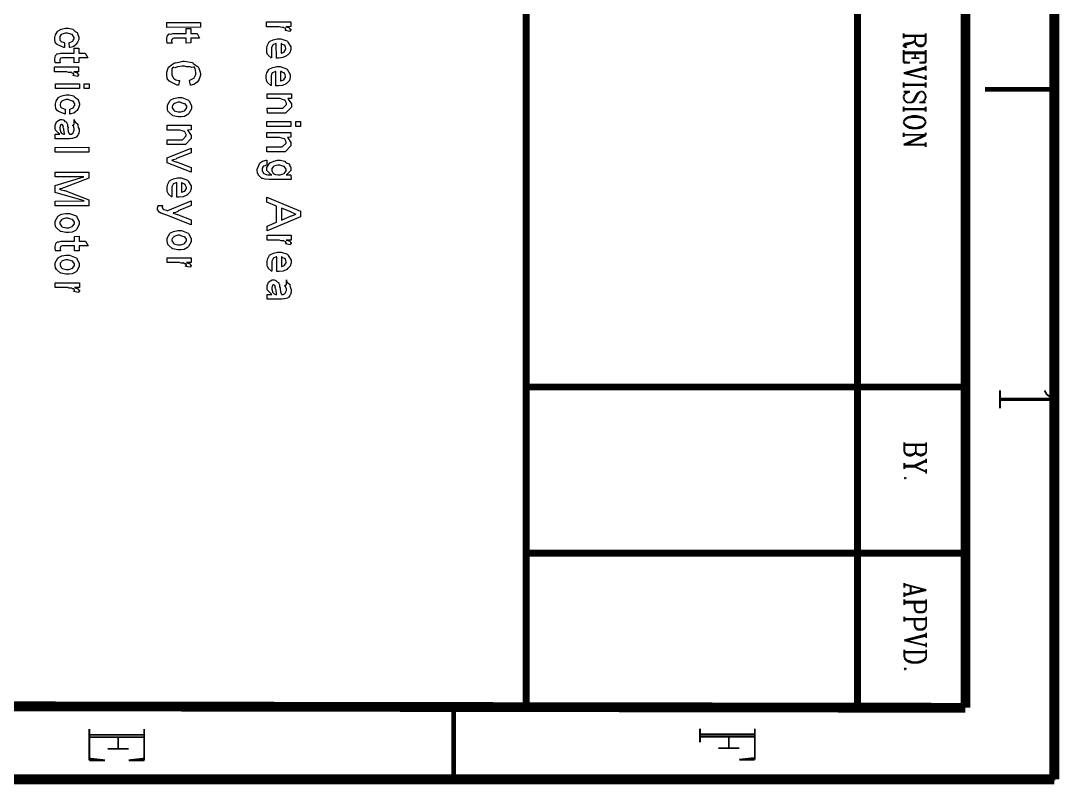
# Model space of a CAD drawing. Extents: x 0.1 to 11.6, y 0.3 to 16.3.
# Drawn here: x 8.58 to 11.579, y 0.284 to 2.489 of the extents above; entities that cross this region are included whole.
import ezdxf

# ---------------------------------------------------------------- set-up
doc = ezdxf.new("R2010")
doc.units = 0
doc.layers.get('0').update_dxf_attribs({"linetype": 'CONTINUOUS'})

msp = doc.modelspace()

# ---------------------------------------------------------------- linework, layer by layer
at = {"color": 0}
for points, const_width in [([(11.565, 16.24), (11.565, 0.29834)], 0.028333), ([(11.3083, 16.04), (11.3083, 0.504992)], 0.028333), ([(10.04, 0.506674), (10.04, 4.16997)], 0.02), ([(10.9967, 0.504992), (10.9967, 4.16997)], 0.02), ([(11.13, 2.45335), (11.13, 2.43832)], 0.005208), ([(11.1934, 2.44667), (11.13, 2.44667)], 0.005208), ([(11.1934, 2.44499), (11.13, 2.44499)], 0.005208), ([(11.155, 2.42665), (11.1334, 2.42333)], 0.005208), ([(11.1583, 2.42665), (11.1367, 2.41997)], 0.005208), ([(11.16, 2.43001), (11.155, 2.42665)], 0.005208), ([(11.16, 2.43001), (11.1583, 2.42665)], 0.005208), ([(11.1634, 2.43332), (11.16, 2.43001)], 0.005208), ([(11.1634, 2.42665), (11.1634, 2.44499)], 0.005208), ([(11.1667, 2.41997), (11.1634, 2.42665)], 0.005208), ([(11.1667, 2.42333), (11.1634, 2.42665)], 0.005208), ([(11.1934, 2.42665), (11.19, 2.41997)], 0.005208), ([(11.1934, 2.42665), (11.19, 2.42333)], 0.005208), ([(11.1934, 2.45335), (11.1934, 2.42665)], 0.005208), ([(11.1334, 2.42333), (11.13, 2.41997)], 0.005208), ([(11.13, 2.41997), (11.13, 2.41499)], 0.005208), ([(11.13, 2.41499), (11.1367, 2.41336)], 0.005208), ([(11.13, 2.405), (11.13, 2.36833)], 0.005208), ([(11.1934, 2.39833), (11.13, 2.39833)], 0.005208), ([(11.1367, 2.41997), (11.1334, 2.41835)], 0.005208), ([(11.1334, 2.41835), (11.1334, 2.41499)], 0.005208), ([(11.1334, 2.41499), (11.1367, 2.41336)], 0.005208), ([(11.1367, 2.41336), (11.14, 2.41336)], 0.005208), ([(11.17, 2.41997), (11.1667, 2.42333)], 0.005208), ([(11.17, 2.41835), (11.1667, 2.41997)], 0.005208), ([(11.175, 2.41835), (11.17, 2.41997)], 0.005208), ([(11.175, 2.41499), (11.17, 2.41835)], 0.005208), ([(11.1816, 2.41835), (11.175, 2.41835)], 0.005208), ([(11.1816, 2.41499), (11.175, 2.41499)], 0.005208), ([(11.1883, 2.41997), (11.1816, 2.41835)], 0.005208), ([(11.1883, 2.41835), (11.1816, 2.41499)], 0.005208), ([(11.19, 2.42333), (11.1883, 2.41997)], 0.005208), ([(11.19, 2.41997), (11.1883, 2.41835)], 0.005208), ([(11.1934, 2.405), (11.1934, 2.36833)], 0.005208), ([(11.1934, 2.39501), (11.13, 2.39501)], 0.005208), ([(11.1483, 2.36833), (11.13, 2.37001)], 0.005208), ([(11.13, 2.36833), (11.1483, 2.36833)], 0.005208), ([(11.175, 2.38167), (11.1517, 2.38167)], 0.005208), ([(11.1634, 2.39501), (11.1634, 2.38167)], 0.005208), ([(11.175, 2.36833), (11.1934, 2.37001)], 0.005208), ([(11.1934, 2.36833), (11.175, 2.36833)], 0.005208), ([(11.1934, 2.35499), (11.13, 2.33832)], 0.005208), ([(11.1934, 2.32335), (11.13, 2.33832)], 0.005208), ([(11.1934, 2.35167), (11.14, 2.33832)], 0.005208), ([(11.1934, 2.36003), (11.1934, 2.345)], 0.005208), ([(11.13, 2.31168), (11.13, 2.29665)], 0.005208), ([(11.1934, 2.33165), (11.1934, 2.31831)], 0.005208), ([(11.1934, 2.31168), (11.1934, 2.29665)], 0.005208), ([(11.1934, 2.30501), (11.13, 2.30501)], 0.005208), ([(11.1934, 2.30333), (11.13, 2.30333)], 0.005208), ([(11.1483, 2.285), (11.13, 2.285)], 0.005208), ([(11.13, 2.285), (11.14, 2.28168)], 0.005208), ([(11.13, 2.27165), (11.1334, 2.27832)], 0.005208), ([(11.1334, 2.27832), (11.14, 2.28168)], 0.005208), ([(11.14, 2.28168), (11.1483, 2.285)], 0.005208), ([(11.17, 2.28), (11.1667, 2.27501)], 0.005208), ([(11.1733, 2.28168), (11.17, 2.28)], 0.005208), ([(11.1733, 2.28), (11.17, 2.27501)], 0.005208), ([(11.1783, 2.285), (11.1733, 2.28168)], 0.005208), ([(11.1783, 2.285), (11.1733, 2.28)], 0.005208), ([(11.185, 2.285), (11.1783, 2.285)], 0.005208), ([(11.19, 2.28), (11.185, 2.285)], 0.005208), ([(11.1934, 2.27333), (11.19, 2.28)], 0.005208), ([(11.365, 2.29167), (11.565, 2.29167)], 0.013333), ([(11.13, 2.26497), (11.13, 2.27165)], 0.005208), ([(11.1334, 2.25836), (11.13, 2.26497)], 0.005208), ([(11.14, 2.25331), (11.1334, 2.25836)], 0.005208), ([(11.1517, 2.25331), (11.14, 2.25331)], 0.005208), ([(11.1583, 2.25836), (11.1517, 2.25331)], 0.005208), ([(11.1583, 2.25499), (11.1517, 2.25331)], 0.005208), ([(11.16, 2.26167), (11.1583, 2.25836)], 0.005208), ([(11.16, 2.25836), (11.1583, 2.25499)], 0.005208), ([(11.1667, 2.27501), (11.16, 2.26167)], 0.005208), ([(11.1634, 2.26167), (11.16, 2.25836)], 0.005208), ([(11.17, 2.27501), (11.1634, 2.26167)], 0.005208), ([(11.175, 2.25331), (11.185, 2.25499)], 0.005208), ([(11.1934, 2.25331), (11.175, 2.25331)], 0.005208), ([(11.185, 2.25499), (11.19, 2.25999)], 0.005208), ([(11.185, 2.25499), (11.1934, 2.25331)], 0.005208), ([(11.19, 2.25999), (11.1934, 2.26665)], 0.005208), ([(11.1934, 2.26665), (11.1934, 2.27333)], 0.005208), ([(11.13, 2.24164), (11.13, 2.22667)], 0.005208), ([(11.1934, 2.23497), (11.13, 2.23497)], 0.005208), ([(11.1934, 2.23335), (11.13, 2.23335)], 0.005208), ([(11.1934, 2.24164), (11.1934, 2.22667)], 0.005208), ([(11.1334, 2.20503), (11.13, 2.19835)], 0.005208), ([(11.1334, 2.20335), (11.13, 2.19835)], 0.005208), ([(11.13, 2.19835), (11.13, 2.19499)], 0.005208), ([(11.13, 2.19499), (11.1334, 2.18832)], 0.005208), ([(11.13, 2.19499), (11.1334, 2.19)], 0.005208), ([(11.14, 2.21001), (11.1334, 2.20503)], 0.005208), ([(11.14, 2.20833), (11.1334, 2.20335)], 0.005208), ([(11.1334, 2.19), (11.14, 2.185)], 0.005208), ([(11.1334, 2.18832), (11.14, 2.18332)], 0.005208), ([(11.145, 2.21164), (11.14, 2.21001)], 0.005208), ([(11.145, 2.21001), (11.14, 2.20833)], 0.005208), ([(11.1583, 2.215), (11.145, 2.21164)], 0.005208), ([(11.1583, 2.21164), (11.145, 2.21001)], 0.005208), ([(11.1667, 2.215), (11.1583, 2.215)], 0.005208), ([(11.1667, 2.21164), (11.1583, 2.21164)], 0.005208), ([(11.1783, 2.21164), (11.1667, 2.215)], 0.005208), ([(11.1783, 2.21001), (11.1667, 2.21164)], 0.005208), ([(11.185, 2.21001), (11.1783, 2.21164)], 0.005208), ([(11.185, 2.20833), (11.1783, 2.21001)], 0.005208), ([(11.19, 2.20503), (11.185, 2.21001)], 0.005208), ([(11.19, 2.20335), (11.185, 2.20833)], 0.005208), ([(11.185, 2.185), (11.19, 2.19)], 0.005208), ([(11.185, 2.18332), (11.19, 2.18832)], 0.005208), ([(11.1934, 2.19835), (11.19, 2.20503)], 0.005208), ([(11.1934, 2.19835), (11.19, 2.20335)], 0.005208), ([(11.19, 2.18832), (11.1934, 2.19499)], 0.005208), ([(11.19, 2.19), (11.1934, 2.19499)], 0.005208), ([(11.1934, 2.19499), (11.1934, 2.19835)], 0.005208), ([(11.13, 2.16667), (11.13, 2.15332)], 0.005208), ([(11.1934, 2.16), (11.13, 2.16)], 0.005208), ([(11.1883, 2.15831), (11.13, 2.13167)], 0.005208), ([(11.1934, 2.15831), (11.1367, 2.13167)], 0.005208), ([(11.14, 2.185), (11.145, 2.18332)], 0.005208), ([(11.14, 2.18332), (11.145, 2.18001)], 0.005208), ([(11.145, 2.18332), (11.1583, 2.18001)], 0.005208), ([(11.145, 2.18001), (11.1583, 2.17833)], 0.005208), ([(11.1583, 2.18001), (11.1667, 2.18001)], 0.005208), ([(11.1583, 2.17833), (11.1667, 2.17833)], 0.005208), ([(11.1667, 2.18001), (11.1783, 2.18332)], 0.005208), ([(11.1667, 2.17833), (11.1783, 2.18001)], 0.005208), ([(11.1783, 2.18332), (11.185, 2.185)], 0.005208), ([(11.1783, 2.18001), (11.185, 2.18332)], 0.005208), ([(11.1934, 2.16667), (11.1934, 2.15831)], 0.005208), ([(11.1934, 2.13167), (11.13, 2.13167)], 0.005208), ([(11.1934, 2.13835), (11.1934, 2.125)], 0.005208), ([(11.3083, 1.43164), (10.04, 1.43164)], 0.02), ([(11.4083, 1.42165), (11.4083, 1.37001)], 0.005208), ([(11.5367, 1.42165), (11.5433, 1.41)], 0.005208), ([(11.5433, 1.41), (11.5667, 1.39333)], 0.005208), ([(11.5583, 1.39833), (11.4083, 1.39833)], 0.005208), ([(11.5667, 1.39333), (11.4083, 1.39333)], 0.005208), ([(11.1317, 1.24501), (11.1317, 1.27165)], 0.005208), ([(11.195, 1.26497), (11.1317, 1.26497)], 0.005208), ([(11.195, 1.26335), (11.1317, 1.26335)], 0.005208), ([(11.165, 1.26335), (11.165, 1.24501)], 0.005208), ([(11.195, 1.27165), (11.195, 1.24501)], 0.005208), ([(11.135, 1.23834), (11.1317, 1.24501)], 0.005208), ([(11.135, 1.24002), (11.1317, 1.24501)], 0.005208), ([(11.1367, 1.23834), (11.135, 1.24002)], 0.005208), ([(11.1367, 1.23665), (11.135, 1.23834)], 0.005208), ([(11.1433, 1.23665), (11.1367, 1.23834)], 0.005208), ([(11.1433, 1.23334), (11.1367, 1.23665)], 0.005208), ([(11.1517, 1.23665), (11.1433, 1.23665)], 0.005208), ([(11.1517, 1.23334), (11.1433, 1.23334)], 0.005208), ([(11.1583, 1.23834), (11.1517, 1.23665)], 0.005208), ([(11.1583, 1.23665), (11.1517, 1.23334)], 0.005208), ([(11.1617, 1.24002), (11.1583, 1.23834)], 0.005208), ([(11.1617, 1.23834), (11.1583, 1.23665)], 0.005208), ([(11.165, 1.24501), (11.1617, 1.23834)], 0.005208), ([(11.165, 1.24501), (11.1617, 1.24002)], 0.005208), ([(11.1667, 1.23834), (11.165, 1.24501)], 0.005208), ([(11.1667, 1.24002), (11.165, 1.24501)], 0.005208), ([(11.17, 1.23834), (11.1667, 1.24002)], 0.005208), ([(11.17, 1.23665), (11.1667, 1.23834)], 0.005208), ([(11.1767, 1.23665), (11.17, 1.23834)], 0.005208), ([(11.1767, 1.23334), (11.17, 1.23665)], 0.005208), ([(11.1816, 1.23665), (11.1767, 1.23665)], 0.005208), ([(11.1816, 1.23334), (11.1767, 1.23334)], 0.005208), ([(11.1883, 1.23834), (11.1816, 1.23665)], 0.005208), ([(11.1883, 1.23665), (11.1816, 1.23334)], 0.005208), ([(11.1917, 1.24002), (11.1883, 1.23834)], 0.005208), ([(11.1917, 1.23834), (11.1883, 1.23665)], 0.005208), ([(11.195, 1.24501), (11.1917, 1.23834)], 0.005208), ([(11.195, 1.24501), (11.1917, 1.24002)], 0.005208), ([(11.1317, 1.21164), (11.1317, 1.19499)], 0.005208), ([(11.1617, 1.20502), (11.1317, 1.20502)], 0.005208), ([(11.1617, 1.20166), (11.1317, 1.20166)], 0.005208), ([(11.195, 1.22), (11.1617, 1.20502)], 0.005208), ([(11.195, 1.21832), (11.1617, 1.20166)], 0.005208), ([(11.195, 1.18669), (11.1617, 1.20166)], 0.005208), ([(11.195, 1.22499), (11.195, 1.21164)], 0.005208), ([(11.135, 1.16998), (11.1317, 1.16835)], 0.005208), ([(11.1317, 1.16835), (11.135, 1.16667)], 0.005208), ([(11.1367, 1.16835), (11.135, 1.16998)], 0.005208), ([(11.135, 1.16667), (11.1367, 1.16835)], 0.005208), ([(11.195, 1.19499), (11.195, 1.18164)], 0.005208), ([(11.3083, 0.95166), (10.04, 0.95166)], 0.02), ([(11.1317, 0.865018), (11.1317, 0.851671)], 0.005208), ([(11.195, 0.844997), (11.1317, 0.861654)], 0.005208), ([(11.195, 0.844997), (11.1317, 0.830024)], 0.005208), ([(11.185, 0.844997), (11.1317, 0.831651)], 0.005208), ([(11.1317, 0.838325), (11.1317, 0.824978)], 0.005208), ([(11.15, 0.856662), (11.15, 0.836643)], 0.005208), ([(11.1317, 0.818306), (11.1317, 0.80165)], 0.005208), ([(11.195, 0.811686), (11.1317, 0.811686)], 0.005208), ([(11.195, 0.808322), (11.1317, 0.808322)], 0.005208), ([(11.1617, 0.791667), (11.1617, 0.808322)], 0.005208), ([(11.195, 0.818306), (11.195, 0.791667)], 0.005208), ([(11.165, 0.783311), (11.1617, 0.791667)], 0.005208), ([(11.165, 0.786675), (11.1617, 0.791667)], 0.005208), ([(11.1667, 0.783311), (11.165, 0.786675)], 0.005208), ([(11.1667, 0.781685), (11.165, 0.783311)], 0.005208), ([(11.1733, 0.781685), (11.1667, 0.783311)], 0.005208), ([(11.1733, 0.780003), (11.1667, 0.781685)], 0.005208), ([(11.1816, 0.781685), (11.1733, 0.781685)], 0.005208), ([(11.1816, 0.780003), (11.1733, 0.780003)], 0.005208), ([(11.1883, 0.783311), (11.1816, 0.781685)], 0.005208), ([(11.1883, 0.781685), (11.1816, 0.780003)], 0.005208), ([(11.1917, 0.786675), (11.1883, 0.783311)], 0.005208), ([(11.1917, 0.783311), (11.1883, 0.781685)], 0.005208), ([(11.195, 0.791667), (11.1917, 0.783311)], 0.005208), ([(11.195, 0.791667), (11.1917, 0.786675)], 0.005208), ([(11.1317, 0.768338), (11.1317, 0.75331)], 0.005208), ([(11.195, 0.761664), (11.1317, 0.761664)], 0.005208), ([(11.195, 0.759983), (11.1317, 0.759983)], 0.005208), ([(11.1617, 0.741644), (11.1617, 0.759983)], 0.005208), ([(11.195, 0.768338), (11.195, 0.741644)], 0.005208), ([(11.165, 0.734972), (11.1617, 0.741644)], 0.005208), ([(11.165, 0.736654), (11.1617, 0.741644)], 0.005208), ([(11.1667, 0.734972), (11.165, 0.736654)], 0.005208), ([(11.1667, 0.731662), (11.165, 0.734972)], 0.005208), ([(11.1733, 0.731662), (11.1667, 0.734972)], 0.005208), ([(11.1733, 0.729981), (11.1667, 0.731662)], 0.005208), ([(11.1816, 0.731662), (11.1733, 0.731662)], 0.005208), ([(11.1816, 0.729981), (11.1733, 0.729981)], 0.005208), ([(11.1883, 0.734972), (11.1816, 0.731662)], 0.005208), ([(11.1883, 0.731662), (11.1816, 0.729981)], 0.005208), ([(11.1917, 0.736654), (11.1883, 0.734972)], 0.005208), ([(11.1917, 0.734972), (11.1883, 0.731662)], 0.005208), ([(11.195, 0.741644), (11.1917, 0.734972)], 0.005208), ([(11.195, 0.741644), (11.1917, 0.736654)], 0.005208), ([(11.195, 0.721679), (11.195, 0.706651)], 0.005208), ([(11.195, 0.716689), (11.1317, 0.699978)], 0.005208), ([(11.195, 0.685004), (11.1317, 0.699978)], 0.005208), ([(11.195, 0.713325), (11.14, 0.699978)], 0.005208), ([(11.195, 0.693306), (11.195, 0.680012)], 0.005208), ([(11.1317, 0.651639), (11.1317, 0.67334)], 0.005208), ([(11.195, 0.666667), (11.1317, 0.666667)], 0.005208), ([(11.195, 0.664985), (11.1317, 0.664985)], 0.005208), ([(11.195, 0.67334), (11.195, 0.651639)], 0.005208), ([(11.135, 0.643338), (11.1317, 0.651639)], 0.005208), ([(11.135, 0.646647), (11.1317, 0.651639)], 0.005208), ([(11.14, 0.641656), (11.135, 0.646647)], 0.005208), ([(11.14, 0.639974), (11.135, 0.643338)], 0.005208), ([(11.1467, 0.639974), (11.14, 0.641656)], 0.005208), ([(11.1467, 0.636664), (11.14, 0.639974)], 0.005208), ([(11.155, 0.636664), (11.1467, 0.639974)], 0.005208), ([(11.155, 0.634983), (11.1467, 0.636664)], 0.005208), ([(11.17, 0.636664), (11.155, 0.636664)], 0.005208), ([(11.17, 0.634983), (11.155, 0.634983)], 0.005208), ([(11.18, 0.639974), (11.17, 0.636664)], 0.005208), ([(11.18, 0.636664), (11.17, 0.634983)], 0.005208), ([(11.185, 0.641656), (11.18, 0.639974)], 0.005208), ([(11.185, 0.639974), (11.18, 0.636664)], 0.005208), ([(11.1917, 0.646647), (11.185, 0.641656)], 0.005208), ([(11.1917, 0.643338), (11.185, 0.639974)], 0.005208), ([(11.195, 0.651639), (11.1917, 0.643338)], 0.005208), ([(11.195, 0.651639), (11.1917, 0.646647)], 0.005208), ([(11.135, 0.620008), (11.1317, 0.616644)], 0.005208), ([(11.1317, 0.616644), (11.135, 0.615018)], 0.005208), ([(11.1367, 0.616644), (11.135, 0.620008)], 0.005208), ([(11.135, 0.615018), (11.1367, 0.616644)], 0.005208), ([(11.3083, 0.504992), (0.37169, 0.521647)], 0.028333), ([(9.83003, 0.498318), (9.83003, 0.29834)], 0.013333), ([(8.77832, 0.443306), (8.77832, 0.353353)], 0.005208), ([(8.93668, 0.42665), (8.77832, 0.42665)], 0.005208), ([(8.93668, 0.419976), (8.77832, 0.419976)], 0.005208), ([(8.86165, 0.419976), (8.86165, 0.386664)], 0.005208), ([(8.93668, 0.443306), (8.93668, 0.353353)], 0.005208), ([(10.5417, 0.444988), (10.5417, 0.405003)], 0.005208), ([(10.7, 0.428331), (10.5417, 0.428331)], 0.005208), ([(10.7, 0.421658), (10.5417, 0.421658)], 0.005208), ([(10.625, 0.421658), (10.625, 0.388346)], 0.005208), ([(10.7, 0.444988), (10.7, 0.354981)], 0.005208), ([(10.655, 0.388346), (10.595, 0.388346)], 0.005208), ([(8.82335, 0.353353), (8.77832, 0.358344)], 0.005208), ([(8.89165, 0.386664), (8.83165, 0.386664)], 0.005208), ([(8.89165, 0.353353), (8.93668, 0.358344)], 0.005208), ([(10.655, 0.354981), (10.7, 0.359972)], 0.005208), ([(8.77832, 0.353353), (8.82335, 0.353353)], 0.005208), ([(8.93668, 0.353353), (8.89165, 0.353353)], 0.005208), ([(10.7, 0.354981), (10.655, 0.354981)], 0.005208), ([(11.565, 0.29834), (0.126682, 0.29834)], 0.028333)]:
    msp.add_lwpolyline(points, dxfattribs=dict(at, const_width=const_width))
at = {"color": 0, "const_width": 0.005208}
msp.add_lwpolyline([(0.126682, 16.24), (11.565, 16.24), (11.565, 0.29834), (0.126682, 0.29834), (0.126682, 16.24)], close=True, dxfattribs=at)
at = {"color": 0}
for points in [[(8.70649, 2.42617), (8.70671, 2.41228), (8.70449, 2.4126), (8.68733, 2.41997), (8.68608, 2.42117), (8.68425, 2.42165), (8.67964, 2.42806), (8.67871, 2.43608), (8.67871, 2.43875), (8.67871, 2.44135), (8.68088, 2.44917), (8.68608, 2.45871), (8.68761, 2.46001), (8.68832, 2.46083), (8.69732, 2.46517), (8.70921, 2.46783), (8.71322, 2.46783), (8.71788, 2.46783), (8.73053, 2.46496), (8.73188, 2.46436), (8.73226, 2.46294), (8.73757, 2.45876), (8.74338, 2.45514), (8.74403, 2.45394), (8.74388, 2.45275), (8.74815, 2.44211), (8.74815, 2.43853), (8.74756, 2.43576), (8.74414, 2.42736), (8.74013, 2.42231), (8.73926, 2.42117), (8.7379, 2.41928), (8.73122, 2.41439), (8.72276, 2.4126), (8.7206, 2.41228), (8.72038, 2.42617), (8.72151, 2.42638), (8.73019, 2.43018), (8.73079, 2.43072), (8.73068, 2.43078), (8.73204, 2.43376), (8.73426, 2.43733), (8.73426, 2.43853), (8.73426, 2.44131), (8.73008, 2.44889), (8.72928, 2.4496), (8.72769, 2.44954), (8.72168, 2.45171), (8.7155, 2.45394), (8.71343, 2.45394), (8.70947, 2.45394), (8.6984, 2.45068), (8.6976, 2.45003), (8.6964, 2.44862), (8.69319, 2.44407), (8.6926, 2.4406), (8.6926, 2.4394), (8.6926, 2.43782), (8.69342, 2.433), (8.69531, 2.43132), (8.69586, 2.43072), (8.69612, 2.42974), (8.70529, 2.42632), (8.70649, 2.42617)], [(9.002, 2.48438), (9.09922, 2.4846), (9.09924, 2.47071), (9.002, 2.47049), (9.002, 2.48438)], [(9.01725, 2.42507), (9.00336, 2.42507), (9.00304, 2.426), (9.00206, 2.43267), (9.00206, 2.43485), (9.00206, 2.43761), (9.00347, 2.44526), (9.00379, 2.4459), (9.00396, 2.44596), (9.00825, 2.45107), (9.00879, 2.45133), (9.00879, 2.45133), (9.01258, 2.45096), (9.01915, 2.45286), (9.02138, 2.45286), (9.05761, 2.45286), (9.05761, 2.46674), (9.0715, 2.46696), (9.0715, 2.45307), (9.08931, 2.45307), (9.09668, 2.43918), (9.0715, 2.43918), (9.0715, 2.42529), (9.05761, 2.42507), (9.05761, 2.43897), (9.02399, 2.43896), (9.02263, 2.43896), (9.01878, 2.43842), (9.01856, 2.43832), (9.01833, 2.43767), (9.01714, 2.43565), (9.0166, 2.43593), (9.0166, 2.43593), (9.01644, 2.43528), (9.01594, 2.43218), (9.01594, 2.43115), (9.01594, 2.42964), (9.01704, 2.42572), (9.01725, 2.42507)], [(9.29036, 2.48628), (9.35981, 2.48649), (9.35981, 2.4726), (9.34592, 2.47239), (9.34733, 2.47206), (9.35656, 2.46903), (9.35699, 2.46869), (9.35672, 2.46815), (9.35769, 2.46565), (9.35981, 2.46517), (9.35981, 2.465), (9.35981, 2.46343), (9.35742, 2.45925), (9.35699, 2.45871), (9.34332, 2.46132), (9.34332, 2.46132), (9.34592, 2.46442), (9.34592, 2.46544), (9.34592, 2.46544), (9.34407, 2.46869), (9.34375, 2.46892), (9.34289, 2.46853), (9.33963, 2.46903), (9.33822, 2.47119), (9.33767, 2.47131), (9.33632, 2.47049), (9.33072, 2.47054), (9.32617, 2.47239), (9.32465, 2.47239), (9.29036, 2.47239), (9.29036, 2.48628)], [(9.30431, 2.39583), (9.30453, 2.38238), (9.30339, 2.38276), (9.29476, 2.39057), (9.29411, 2.39171), (9.29318, 2.39204), (9.29085, 2.39817), (9.29042, 2.40619), (9.29042, 2.40886), (9.29042, 2.41146), (9.29258, 2.41917), (9.29779, 2.4286), (9.29932, 2.4299), (9.30007, 2.43067), (9.30903, 2.43485), (9.32058, 2.4375), (9.32449, 2.4375), (9.331, 2.4375), (9.34901, 2.43121), (9.35053, 2.4299), (9.35167, 2.42811), (9.35986, 2.41417), (9.35986, 2.4095), (9.35986, 2.40636), (9.35732, 2.39692), (9.35151, 2.39106), (9.34987, 2.38976), (9.34788, 2.38781), (9.33729, 2.38292), (9.32557, 2.38194), (9.32167, 2.38194), (9.32086, 2.38194), (9.31901, 2.38194), (9.31842, 2.38194), (9.31819, 2.42361), (9.31706, 2.42356), (9.30838, 2.41976), (9.30778, 2.41906), (9.30692, 2.41758), (9.30431, 2.41108), (9.30431, 2.40886), (9.30431, 2.4069), (9.30431, 2.4025), (9.30431, 2.40104), (9.30431, 2.39974), (9.30431, 2.39681), (9.30431, 2.39583)], [(8.69407, 2.36837), (8.68018, 2.36837), (8.67985, 2.36931), (8.67888, 2.37597), (8.67888, 2.37815), (8.67888, 2.38092), (8.68028, 2.38857), (8.68061, 2.38921), (8.68078, 2.38926), (8.68506, 2.39436), (8.6856, 2.39464), (8.6856, 2.39464), (8.6894, 2.39426), (8.69596, 2.39615), (8.69819, 2.39615), (8.73443, 2.39615), (8.73443, 2.41004), (8.74832, 2.41026), (8.74832, 2.39638), (8.76611, 2.39638), (8.77349, 2.38249), (8.74832, 2.38249), (8.74832, 2.3686), (8.73443, 2.36837), (8.73443, 2.38226), (8.70079, 2.38226), (8.69943, 2.38226), (8.69558, 2.38172), (8.69536, 2.38163), (8.69515, 2.38097), (8.69396, 2.37896), (8.69342, 2.37924), (8.69342, 2.37924), (8.69325, 2.37858), (8.69276, 2.37549), (8.69276, 2.37446), (8.69276, 2.37293), (8.69385, 2.36903), (8.69407, 2.36837)], [(9.33208, 2.42361), (9.33208, 2.39583), (9.33306, 2.39594), (9.34065, 2.39865), (9.34119, 2.39908), (9.34119, 2.39947), (9.34597, 2.40701), (9.34597, 2.4095), (9.34597, 2.4095), (9.345, 2.41319), (9.34272, 2.41863), (9.34207, 2.41928), (9.34071, 2.41917), (9.33643, 2.42117), (9.33311, 2.42356), (9.33208, 2.42361)], [(9.03825, 2.317), (9.03543, 2.30311), (9.03228, 2.30365), (9.01232, 2.31342), (9.0109, 2.31483), (9.00874, 2.31526), (9.00336, 2.32281), (9.00222, 2.33361), (9.00222, 2.33567), (9.00222, 2.34082), (9.00726, 2.35499), (9.00831, 2.35628), (9.00885, 2.35667), (9.01519, 2.36193), (9.02436, 2.36778), (9.02632, 2.36843), (9.0274, 2.36833), (9.03717, 2.37033), (9.0479, 2.37256), (9.05149, 2.37256), (9.05328, 2.37261), (9.07525, 2.36882), (9.0771, 2.368), (9.07844, 2.36643), (9.09283, 2.35601), (9.09381, 2.35454), (9.09401, 2.35226), (9.09694, 2.34403), (9.09944, 2.33729), (9.09944, 2.33501), (9.09944, 2.33268), (9.09315, 2.31619), (9.09185, 2.31483), (9.09006, 2.3125), (9.08186, 2.30643), (9.07264, 2.30387), (9.07036, 2.30333), (9.06776, 2.31722), (9.06847, 2.3176), (9.08051, 2.3234), (9.08122, 2.32417), (9.08111, 2.32433), (9.08322, 2.3285), (9.08556, 2.33404), (9.08556, 2.33589), (9.08556, 2.33974), (9.08431, 2.35118), (9.08122, 2.35622), (9.08078, 2.35607), (9.07949, 2.35508), (9.074, 2.35411), (9.06928, 2.35639), (9.06797, 2.35672), (9.06581, 2.35607), (9.05854, 2.35672), (9.05322, 2.35867), (9.05149, 2.35867), (9.04671, 2.35867), (9.03375, 2.35672), (9.03239, 2.35628), (9.03093, 2.35504), (9.02485, 2.35335), (9.02067, 2.35514), (9.02001, 2.35542), (9.01904, 2.35482), (9.0166, 2.35021), (9.01611, 2.34011), (9.01611, 2.33675), (9.01611, 2.3336), (9.02078, 2.32503), (9.02175, 2.32417), (9.02219, 2.32269), (9.02794, 2.3189), (9.0364, 2.31733), (9.03825, 2.317)], [(8.67746, 2.35601), (8.7469, 2.35622), (8.7469, 2.34233), (8.73301, 2.34212), (8.73443, 2.34179), (8.74365, 2.33876), (8.74408, 2.33843), (8.74382, 2.33789), (8.74479, 2.33539), (8.7469, 2.3349), (8.7469, 2.33475), (8.7469, 2.33317), (8.74451, 2.32899), (8.74408, 2.32844), (8.73042, 2.33106), (8.73042, 2.33106), (8.73301, 2.33415), (8.73301, 2.33518), (8.73301, 2.33518), (8.73118, 2.33843), (8.73085, 2.33865), (8.72999, 2.33826), (8.72672, 2.33876), (8.72532, 2.34093), (8.72478, 2.34104), (8.72342, 2.34022), (8.71783, 2.34028), (8.71326, 2.34212), (8.71175, 2.34212), (8.67746, 2.34212), (8.67746, 2.35601)], [(9.303, 2.3156), (9.30322, 2.30214), (9.30208, 2.30251), (9.29346, 2.31033), (9.29281, 2.31147), (9.29189, 2.31179), (9.28956, 2.31793), (9.28911, 2.32596), (9.28911, 2.32861), (9.28911, 2.33122), (9.29129, 2.33892), (9.2965, 2.34836), (9.29801, 2.34967), (9.29878, 2.35042), (9.30772, 2.3546), (9.31928, 2.35726), (9.32319, 2.35726), (9.32969, 2.35726), (9.34771, 2.35096), (9.34922, 2.34967), (9.35037, 2.34787), (9.35856, 2.33393), (9.35856, 2.32926), (9.35856, 2.32611), (9.35601, 2.31668), (9.35021, 2.31082), (9.34858, 2.30951), (9.34657, 2.30757), (9.33599, 2.30268), (9.32428, 2.30171), (9.32036, 2.30171), (9.31956, 2.30171), (9.31771, 2.30171), (9.31711, 2.30171), (9.31689, 2.34338), (9.31575, 2.34332), (9.30707, 2.33951), (9.30647, 2.33881), (9.30561, 2.33735), (9.303, 2.33083), (9.303, 2.32861), (9.303, 2.32665), (9.303, 2.32226), (9.303, 2.32081), (9.303, 2.3195), (9.303, 2.31657), (9.303, 2.3156)], [(9.33078, 2.34338), (9.33078, 2.3156), (9.33176, 2.31569), (9.33936, 2.31842), (9.3399, 2.31885), (9.3399, 2.31922), (9.34467, 2.32676), (9.34467, 2.32926), (9.34467, 2.32926), (9.34369, 2.33296), (9.34142, 2.33838), (9.34076, 2.33903), (9.3394, 2.33892), (9.33513, 2.34093), (9.33182, 2.34332), (9.33078, 2.34338)], [(8.68044, 2.30729), (8.74989, 2.30751), (8.74989, 2.29363), (8.68044, 2.2934), (8.68044, 2.30729)], [(8.76378, 2.30751), (8.77767, 2.30751), (8.77767, 2.29363), (8.76378, 2.29363), (8.76378, 2.30751)], [(8.70828, 2.23404), (8.7085, 2.22017), (8.70628, 2.22049), (8.68913, 2.22786), (8.68787, 2.22906), (8.68603, 2.22954), (8.68143, 2.23594), (8.6805, 2.24397), (8.6805, 2.24664), (8.6805, 2.24924), (8.68267, 2.25706), (8.68787, 2.2666), (8.6894, 2.2679), (8.6901, 2.26872), (8.69911, 2.27306), (8.71099, 2.27571), (8.715, 2.27571), (8.71967, 2.27571), (8.73232, 2.27283), (8.73367, 2.27224), (8.73404, 2.27083), (8.73936, 2.26665), (8.74517, 2.26301), (8.74582, 2.26182), (8.74565, 2.26064), (8.74994, 2.25), (8.74994, 2.24642), (8.74935, 2.24365), (8.74593, 2.23524), (8.74192, 2.23019), (8.74104, 2.22906), (8.73969, 2.22715), (8.73301, 2.22228), (8.72456, 2.22049), (8.72239, 2.22017), (8.72217, 2.23404), (8.72331, 2.23426), (8.73199, 2.23807), (8.73258, 2.23861), (8.73247, 2.23865), (8.73383, 2.24164), (8.73606, 2.24522), (8.73606, 2.24642), (8.73606, 2.24918), (8.73188, 2.25678), (8.73107, 2.25749), (8.72949, 2.25743), (8.72347, 2.2596), (8.71728, 2.26182), (8.71522, 2.26183), (8.71126, 2.26183), (8.70019, 2.25857), (8.69937, 2.25792), (8.69818, 2.25651), (8.69499, 2.25196), (8.69439, 2.24849), (8.69439, 2.24729), (8.69439, 2.24571), (8.69521, 2.24089), (8.6971, 2.23921), (8.69764, 2.2386), (8.69792, 2.23762), (8.70708, 2.23421), (8.70828, 2.23404)], [(9.03857, 2.26796), (9.04542, 2.26796), (9.0644, 2.26036), (9.06592, 2.25885), (9.06657, 2.25722), (9.07329, 2.24463), (9.07329, 2.2404), (9.07329, 2.2354), (9.06586, 2.22174), (9.0644, 2.22043), (9.0625, 2.21842), (9.05311, 2.21343), (9.04303, 2.2124), (9.03965, 2.2124), (9.03461, 2.2124), (9.02067, 2.21533), (9.01947, 2.21588), (9.01807, 2.21619), (9.00862, 2.22476), (9.00797, 2.22586), (9.00711, 2.22586), (9.00435, 2.23107), (9.00385, 2.2379), (9.00385, 2.24018), (9.00385, 2.24522), (9.01124, 2.25906), (9.01275, 2.26036), (9.01346, 2.26112), (9.02251, 2.26531), (9.03456, 2.26796), (9.03857, 2.26796)], [(9.03857, 2.25407), (9.03467, 2.25407), (9.02382, 2.25081), (9.02294, 2.25017), (9.02175, 2.24881), (9.01839, 2.24451), (9.01774, 2.24126), (9.01774, 2.24018), (9.01774, 2.23768), (9.02208, 2.23085), (9.02294, 2.23019), (9.02339, 2.22922), (9.0351, 2.22629), (9.03901, 2.22629), (9.04281, 2.22629), (9.05333, 2.22976), (9.05419, 2.23042), (9.05431, 2.23074), (9.0594, 2.23785), (9.0594, 2.24018), (9.0594, 2.24268), (9.05507, 2.24951), (9.05419, 2.25017), (9.05257, 2.25), (9.04656, 2.2519), (9.04053, 2.25407), (9.03857, 2.25407)], [(9.29215, 2.27843), (9.3616, 2.27864), (9.3616, 2.26476), (9.3514, 2.26454), (9.35275, 2.26346), (9.3616, 2.24929), (9.3616, 2.24457), (9.3616, 2.23981), (9.34511, 2.22287), (9.33404, 2.22287), (9.29238, 2.22287), (9.29215, 2.23676), (9.33078, 2.23676), (9.33664, 2.23676), (9.34771, 2.24783), (9.34771, 2.24892), (9.34771, 2.25168), (9.34407, 2.25922), (9.34338, 2.25999), (9.34185, 2.25999), (9.33583, 2.26226), (9.3291, 2.26454), (9.32687, 2.26454), (9.29215, 2.26454), (9.29215, 2.27843)], [(8.69308, 2.16239), (8.69178, 2.16314), (8.68278, 2.17128), (8.68224, 2.17215), (8.68147, 2.17219), (8.67958, 2.17638), (8.67919, 2.18169), (8.67919, 2.18343), (8.67919, 2.18728), (8.68332, 2.19797), (8.68419, 2.19885), (8.68463, 2.199), (8.69422, 2.20404), (8.69743, 2.20406), (8.69954, 2.20406), (8.70524, 2.20242), (8.70589, 2.2021), (8.70567, 2.20139), (8.70774, 2.19835), (8.71158, 2.19743), (8.71197, 2.19689), (8.71192, 2.19581), (8.71544, 2.19021), (8.71565, 2.18951), (8.71517, 2.18832), (8.71522, 2.18408), (8.71701, 2.18138), (8.71718, 2.1804), (8.71658, 2.17806), (8.71756, 2.16932), (8.72049, 2.16336), (8.72086, 2.16239), (8.72146, 2.16237), (8.72276, 2.16239), (8.72325, 2.16237), (8.72532, 2.16237), (8.73107, 2.16456), (8.7315, 2.16499), (8.73112, 2.16542), (8.73475, 2.17307), (8.73475, 2.17563), (8.73475, 2.17811), (8.73221, 2.18506), (8.73172, 2.1856), (8.73122, 2.18554), (8.72954, 2.18713), (8.73372, 2.18994), (8.73475, 2.19017), (8.73475, 2.20406), (8.73469, 2.20406), (8.73546, 2.19976), (8.73628, 2.19928), (8.73714, 2.19797), (8.74485, 2.1906), (8.74539, 2.18951), (8.74506, 2.18744), (8.74647, 2.18083), (8.74864, 2.17594), (8.74864, 2.17432), (8.74864, 2.17204), (8.74799, 2.16521), (8.74647, 2.16151), (8.74604, 2.16064), (8.7449, 2.15913), (8.74154, 2.15446), (8.73975, 2.153), (8.7391, 2.15261), (8.73801, 2.15186), (8.72971, 2.14931), (8.72868, 2.14914), (8.72737, 2.14899), (8.72136, 2.1485), (8.71935, 2.1485), (8.70828, 2.1485), (8.70389, 2.1485), (8.69396, 2.1485), (8.69069, 2.1485), (8.68787, 2.1485), (8.68153, 2.1485), (8.67942, 2.1485), (8.67919, 2.16239), (8.68267, 2.16237), (8.69049, 2.16237), (8.69308, 2.16239)], [(8.70697, 2.16237), (8.70676, 2.16325), (8.70492, 2.17572), (8.70481, 2.17736), (8.70389, 2.17806), (8.70269, 2.18207), (8.70361, 2.185), (8.7035, 2.18539), (8.70313, 2.18528), (8.70139, 2.18625), (8.70176, 2.18864), (8.70156, 2.18886), (8.70111, 2.18853), (8.69911, 2.18832), (8.69878, 2.19017), (8.69872, 2.19017), (8.69769, 2.19017), (8.69488, 2.18799), (8.69461, 2.18756), (8.69422, 2.18614), (8.69308, 2.18104), (8.69308, 2.17931), (8.69308, 2.17697), (8.69471, 2.17068), (8.69504, 2.16997), (8.69521, 2.16868), (8.69917, 2.16422), (8.6996, 2.1639), (8.6996, 2.1639), (8.70367, 2.16239), (8.70503, 2.16237), (8.70697, 2.16237)], [(9.29085, 2.19814), (9.36029, 2.19835), (9.36029, 2.18446), (9.29085, 2.18425), (9.29085, 2.19814)], [(9.37418, 2.19835), (9.38807, 2.19835), (9.38807, 2.18446), (9.37418, 2.18446), (9.37418, 2.19835)], [(9.00256, 2.18767), (9.072, 2.18787), (9.07199, 2.17399), (9.06179, 2.17378), (9.06315, 2.17269), (9.07199, 2.15853), (9.07199, 2.15381), (9.072, 2.14903), (9.0555, 2.13211), (9.04443, 2.13211), (9.00276, 2.13211), (9.00256, 2.146), (9.04118, 2.146), (9.04704, 2.146), (9.05811, 2.15707), (9.05811, 2.15815), (9.05811, 2.16092), (9.05447, 2.16846), (9.05376, 2.16921), (9.05225, 2.16922), (9.04622, 2.1715), (9.0395, 2.17378), (9.03728, 2.17378), (9.00256, 2.17378), (9.00256, 2.18767)], [(9.2909, 2.16661), (9.36035, 2.16683), (9.36035, 2.15294), (9.35015, 2.15272), (9.35151, 2.15164), (9.36035, 2.13747), (9.36035, 2.13276), (9.36035, 2.12799), (9.34386, 2.11106), (9.33279, 2.11106), (9.29113, 2.11106), (9.2909, 2.12494), (9.32954, 2.12494), (9.33539, 2.12494), (9.34646, 2.13601), (9.34646, 2.1371), (9.34646, 2.13986), (9.34283, 2.1474), (9.34213, 2.14817), (9.3406, 2.14817), (9.33458, 2.15044), (9.32785, 2.15272), (9.32563, 2.15272), (9.2909, 2.15272), (9.2909, 2.16661)], [(8.67931, 2.12381), (8.77653, 2.12403), (8.77653, 2.11014), (8.67931, 2.10992), (8.67931, 2.12381)], [(9.00265, 2.09375), (9.0721, 2.12153), (9.0721, 2.10764), (9.03043, 2.09136), (9.02929, 2.08994), (9.01774, 2.08697), (9.01654, 2.08658), (9.01742, 2.08572), (9.02849, 2.08236), (9.02979, 2.08182), (9.0721, 2.06597), (9.07232, 2.05208), (9.00265, 2.07878), (9.00265, 2.09375)], [(9.29107, 2.08637), (9.29107, 2.07249), (9.28993, 2.07237), (9.28179, 2.06988), (9.28131, 2.06944), (9.28039, 2.06814), (9.27767, 2.06401), (9.27718, 2.06093), (9.27718, 2.0599), (9.27718, 2.05746), (9.27989, 2.05072), (9.28043, 2.05012), (9.28071, 2.0491), (9.28874, 2.04557), (9.28976, 2.04536), (9.28976, 2.04536), (9.29372, 2.04482), (9.30214, 2.04471), (9.30496, 2.04471), (9.30263, 2.04579), (9.29107, 2.05718), (9.29107, 2.06099), (9.29107, 2.06571), (9.29937, 2.07878), (9.30106, 2.07986), (9.30192, 2.08035), (9.31093, 2.08388), (9.32172, 2.08637), (9.32536, 2.08637), (9.32986, 2.08637), (9.34196, 2.08404), (9.34338, 2.08356), (9.34386, 2.08214), (9.34928, 2.0785), (9.35519, 2.07585), (9.35596, 2.07488), (9.3559, 2.07374), (9.36051, 2.06467), (9.36051, 2.06162), (9.36051, 2.0574), (9.3489, 2.04585), (9.34662, 2.04471), (9.36051, 2.04492), (9.36074, 2.03103), (9.30106, 2.03082), (9.29725, 2.03082), (9.28592, 2.03162), (9.27914, 2.03353), (9.27806, 2.03407), (9.27686, 2.03435), (9.26807, 2.04275), (9.26742, 2.04383), (9.26644, 2.04389), (9.26378, 2.04981), (9.26329, 2.05789), (9.26329, 2.06054), (9.26383, 2.06233), (9.27111, 2.07824), (9.27197, 2.07943), (9.27208, 2.08008), (9.27826, 2.08393), (9.28874, 2.08643), (9.29107, 2.08637)], [(9.32622, 2.07249), (9.32215, 2.07249), (9.31082, 2.06922), (9.30994, 2.06858), (9.30881, 2.06722), (9.30556, 2.06293), (9.30496, 2.05968), (9.30496, 2.0586), (9.30496, 2.05615), (9.30908, 2.04949), (9.30994, 2.04883), (9.31039, 2.04779), (9.31586, 2.04525), (9.32329, 2.04471), (9.32579, 2.04471), (9.32969, 2.04471), (9.34054, 2.04818), (9.34142, 2.04883), (9.34153, 2.04921), (9.34662, 2.05643), (9.34662, 2.05881), (9.34662, 2.06125), (9.34228, 2.06793), (9.34142, 2.06858), (9.33979, 2.06842), (9.33388, 2.07031), (9.32813, 2.07249), (9.32622, 2.07249)], [(8.67947, 2.05214), (8.77669, 2.05236), (8.77669, 2.03521), (8.70638, 2.00765), (8.70394, 2.00646), (8.69607, 2.00385), (8.6926, 2.00375), (8.69185, 2.00353), (8.69174, 2.0031), (8.69694, 2.00082), (8.70594, 1.99951), (8.70768, 1.99897), (8.77692, 1.97228), (8.77692, 1.95514), (8.67968, 1.95492), (8.67968, 1.96881), (8.76301, 1.96903), (8.67968, 1.99333), (8.67947, 2.01372), (8.76281, 2.03846), (8.67947, 2.03825), (8.67947, 2.05214)], [(9.01671, 1.99408), (9.01693, 1.98062), (9.01579, 1.98101), (9.00717, 1.98882), (9.00651, 1.98996), (9.00558, 1.99029), (9.00325, 1.99642), (9.00282, 2.00444), (9.00282, 2.00711), (9.00282, 2.00971), (9.00499, 2.01742), (9.01019, 2.02686), (9.01172, 2.02815), (9.01247, 2.02892), (9.02143, 2.0331), (9.03299, 2.03575), (9.03689, 2.03575), (9.0434, 2.03575), (9.06142, 2.02946), (9.06293, 2.02815), (9.06407, 2.02636), (9.07226, 2.01242), (9.07226, 2.00775), (9.07226, 2.00461), (9.06972, 1.99517), (9.06392, 1.98931), (9.06228, 1.98801), (9.06028, 1.98606), (9.04969, 1.98117), (9.03797, 1.98019), (9.03407, 1.98019), (9.03325, 1.98019), (9.03142, 1.98019), (9.03082, 1.98019), (9.0306, 2.02186), (9.02946, 2.02181), (9.02078, 2.01801), (9.02018, 2.01731), (9.01932, 2.01585), (9.01671, 2.00933), (9.01671, 2.00711), (9.01671, 2.00515), (9.01671, 2.00076), (9.01671, 1.99929), (9.01671, 1.99799), (9.01671, 1.99506), (9.01671, 1.99408)], [(9.04449, 2.02186), (9.04449, 1.99408), (9.04546, 1.99419), (9.05306, 1.9969), (9.0536, 1.99733), (9.0536, 1.99772), (9.05838, 2.00526), (9.05838, 2.00776), (9.05838, 2.00776), (9.0574, 2.01144), (9.05512, 2.01687), (9.05447, 2.01753), (9.05311, 2.01742), (9.04883, 2.01942), (9.04551, 2.02181), (9.04449, 2.02186)], [(9.29124, 1.97982), (9.38846, 1.93946), (9.38846, 1.92339), (9.29144, 1.8826), (9.29144, 1.89649), (9.31922, 1.90821), (9.31901, 1.95421), (9.29124, 1.96593), (9.29124, 1.97982)], [(8.97689, 1.95546), (8.99013, 1.95546), (8.98985, 1.95508), (8.98904, 1.95215), (8.98904, 1.95111), (8.98904, 1.95008), (8.99013, 1.94726), (8.99035, 1.947), (8.99044, 1.94629), (8.99343, 1.94476), (8.99382, 1.94461), (8.99382, 1.94461), (9.00114, 1.94254), (9.00228, 1.94222), (9.00217, 1.94222), (9.00185, 1.94189), (9.00478, 1.94168), (9.0051, 1.94157), (9.07238, 1.96956), (9.07238, 1.95567), (9.03504, 1.94004), (9.03347, 1.93853), (9.02713, 1.93565), (9.02138, 1.93506), (9.02007, 1.93463), (9.02067, 1.93375), (9.03179, 1.92996), (9.0331, 1.92942), (9.07238, 1.914), (9.0726, 1.90011), (9.00185, 1.92811), (8.99897, 1.92871), (8.99067, 1.93142), (8.98692, 1.93365), (8.98622, 1.93397), (8.98464, 1.93397), (8.97993, 1.93619), (8.9784, 1.93972), (8.97797, 1.94026), (8.97781, 1.94015), (8.97547, 1.9426), (8.97515, 1.94721), (8.97515, 1.94872), (8.97515, 1.94872), (8.97657, 1.95486), (8.97689, 1.95546)], [(8.71436, 1.93317), (8.72119, 1.93317), (8.74018, 1.92557), (8.74169, 1.92404), (8.74235, 1.92242), (8.74908, 1.90983), (8.74908, 1.9056), (8.74908, 1.90061), (8.74164, 1.88693), (8.74018, 1.88564), (8.73828, 1.88363), (8.72889, 1.87864), (8.71881, 1.8776), (8.71544, 1.87761), (8.71039, 1.8776), (8.69644, 1.88053), (8.69526, 1.88107), (8.69385, 1.8814), (8.6844, 1.88997), (8.68375, 1.89106), (8.68289, 1.89106), (8.68012, 1.89626), (8.67964, 1.9031), (8.67964, 1.90539), (8.67964, 1.91043), (8.68701, 1.92426), (8.68853, 1.92557), (8.68924, 1.92632), (8.69829, 1.9305), (8.71035, 1.93315), (8.71436, 1.93317)], [(9.3329, 1.94857), (9.33311, 1.91385), (9.36068, 1.92557), (9.36274, 1.92632), (9.37429, 1.93132), (9.37457, 1.93142), (9.37364, 1.93121), (9.36154, 1.93685), (9.36003, 1.9375), (9.3329, 1.94857)], [(8.71436, 1.91928), (8.71044, 1.91928), (8.6996, 1.91601), (8.69874, 1.91536), (8.69754, 1.914), (8.69417, 1.90972), (8.69353, 1.90647), (8.69353, 1.90539), (8.69353, 1.90289), (8.69786, 1.89606), (8.69874, 1.8954), (8.69917, 1.89442), (8.71089, 1.89149), (8.71479, 1.89149), (8.71858, 1.89149), (8.72911, 1.89497), (8.72999, 1.89561), (8.73008, 1.89594), (8.73519, 1.90304), (8.73519, 1.90539), (8.73519, 1.90788), (8.73085, 1.91471), (8.72999, 1.91536), (8.72835, 1.91521), (8.72233, 1.9171), (8.71631, 1.91928), (8.71436, 1.91928)], [(8.69499, 1.82514), (8.6811, 1.82514), (8.68078, 1.82606), (8.67979, 1.83274), (8.67979, 1.8349), (8.67979, 1.83768), (8.68121, 1.84532), (8.68153, 1.84597), (8.68169, 1.84603), (8.68599, 1.85113), (8.68653, 1.8514), (8.68653, 1.8514), (8.69032, 1.85101), (8.69689, 1.85292), (8.69911, 1.85292), (8.73535, 1.85292), (8.73535, 1.86681), (8.74924, 1.86703), (8.74924, 1.85314), (8.76704, 1.85314), (8.77442, 1.83925), (8.74924, 1.83925), (8.74924, 1.82536), (8.73535, 1.82514), (8.73535, 1.83903), (8.70171, 1.83903), (8.70036, 1.83903), (8.6965, 1.83849), (8.69629, 1.83838), (8.69607, 1.83772), (8.69488, 1.83572), (8.69433, 1.83599), (8.69433, 1.83599), (8.69417, 1.83535), (8.69368, 1.83225), (8.69368, 1.83122), (8.69368, 1.82969), (8.69476, 1.82579), (8.69499, 1.82514)], [(9.03776, 1.88379), (9.0446, 1.88379), (9.06358, 1.87619), (9.0651, 1.87468), (9.06575, 1.87304), (9.07249, 1.86046), (9.07249, 1.85622), (9.07249, 1.85124), (9.06506, 1.83757), (9.06358, 1.83626), (9.06168, 1.83425), (9.05231, 1.82926), (9.04221, 1.82824), (9.03885, 1.82824), (9.03381, 1.82824), (9.01986, 1.83117), (9.01867, 1.83171), (9.01725, 1.83203), (9.00781, 1.8406), (9.00717, 1.84169), (9.00629, 1.84169), (9.00353, 1.84689), (9.00304, 1.85374), (9.00304, 1.85601), (9.00304, 1.86106), (9.01042, 1.87489), (9.01193, 1.87619), (9.01264, 1.87696), (9.02169, 1.88112), (9.03375, 1.88379), (9.03776, 1.88379)], [(9.03776, 1.8699), (9.03385, 1.8699), (9.023, 1.86664), (9.02214, 1.86599), (9.02094, 1.86464), (9.01758, 1.86035), (9.01693, 1.8571), (9.01693, 1.85601), (9.01693, 1.85351), (9.02126, 1.84668), (9.02214, 1.84603), (9.02257, 1.84506), (9.03429, 1.84212), (9.03819, 1.84212), (9.04199, 1.84212), (9.05251, 1.8456), (9.05339, 1.84625), (9.0535, 1.84657), (9.0586, 1.85368), (9.0586, 1.85601), (9.0586, 1.85851), (9.05425, 1.86535), (9.05339, 1.866), (9.05175, 1.86583), (9.04574, 1.86772), (9.03971, 1.8699), (9.03776, 1.8699)], [(9.2914, 1.8699), (9.36083, 1.87011), (9.36083, 1.85622), (9.34694, 1.85601), (9.34836, 1.85568), (9.35758, 1.85265), (9.35801, 1.85232), (9.35775, 1.85178), (9.35872, 1.84928), (9.36083, 1.84879), (9.36083, 1.84862), (9.36083, 1.84706), (9.35846, 1.84287), (9.35801, 1.84233), (9.34435, 1.84494), (9.34435, 1.84494), (9.34694, 1.84804), (9.34694, 1.84907), (9.34694, 1.84907), (9.34511, 1.85232), (9.34478, 1.85254), (9.34392, 1.85215), (9.34065, 1.85264), (9.33925, 1.85482), (9.33871, 1.85492), (9.33735, 1.85411), (9.33176, 1.85417), (9.32721, 1.85601), (9.32568, 1.85601), (9.29139, 1.85601), (9.2914, 1.8699)], [(8.71457, 1.81278), (8.7214, 1.81278), (8.7404, 1.80518), (8.74192, 1.80367), (8.74257, 1.80203), (8.74929, 1.78944), (8.74929, 1.78521), (8.74929, 1.78022), (8.74186, 1.76656), (8.7404, 1.76525), (8.7385, 1.76324), (8.72911, 1.75825), (8.71903, 1.75722), (8.71565, 1.75722), (8.71061, 1.75722), (8.69667, 1.76015), (8.69547, 1.76069), (8.69407, 1.76101), (8.68463, 1.76958), (8.68397, 1.77067), (8.68311, 1.77067), (8.68033, 1.77587), (8.67985, 1.78272), (8.67985, 1.785), (8.67985, 1.79004), (8.68722, 1.80387), (8.68875, 1.80518), (8.68946, 1.80594), (8.69851, 1.81011), (8.71056, 1.81278), (8.71457, 1.81278)], [(9.00319, 1.80496), (9.07264, 1.80518), (9.07264, 1.79129), (9.05875, 1.79107), (9.06017, 1.79075), (9.06939, 1.78771), (9.06982, 1.78737), (9.06956, 1.78683), (9.07053, 1.78435), (9.07264, 1.78386), (9.07264, 1.78369), (9.07264, 1.78213), (9.07026, 1.77794), (9.06982, 1.7774), (9.05615, 1.78), (9.05615, 1.78), (9.05875, 1.7831), (9.05875, 1.78413), (9.05875, 1.78413), (9.05692, 1.78737), (9.05658, 1.7876), (9.05572, 1.78722), (9.05246, 1.78771), (9.05106, 1.78988), (9.05051, 1.78999), (9.04915, 1.78917), (9.04357, 1.78922), (9.03901, 1.79107), (9.03749, 1.79107), (9.00319, 1.79107), (9.00319, 1.80496)], [(9.30539, 1.77951), (9.30561, 1.76606), (9.30447, 1.76644), (9.29585, 1.77425), (9.29519, 1.77539), (9.29428, 1.77572), (9.29193, 1.78185), (9.2915, 1.78988), (9.2915, 1.79254), (9.2915, 1.79514), (9.29367, 1.80285), (9.29889, 1.81229), (9.3004, 1.81358), (9.30117, 1.81435), (9.31011, 1.81853), (9.32167, 1.82118), (9.32557, 1.82118), (9.33208, 1.82118), (9.3501, 1.81489), (9.35161, 1.81358), (9.35275, 1.81179), (9.36094, 1.79785), (9.36094, 1.79318), (9.36094, 1.79004), (9.3584, 1.7806), (9.3526, 1.77474), (9.35096, 1.77344), (9.34896, 1.77149), (9.33837, 1.7666), (9.32665, 1.76563), (9.32275, 1.76563), (9.32194, 1.76563), (9.3201, 1.76563), (9.3195, 1.76563), (9.31928, 1.80729), (9.31814, 1.80724), (9.30946, 1.80344), (9.30886, 1.80274), (9.308, 1.80128), (9.30539, 1.79476), (9.30539, 1.79254), (9.30539, 1.79058), (9.30539, 1.78618), (9.30539, 1.78472), (9.30539, 1.78342), (9.30539, 1.78049), (9.30539, 1.77951)], [(9.33317, 1.80729), (9.33317, 1.77951), (9.33415, 1.77962), (9.34174, 1.78233), (9.34228, 1.78276), (9.34228, 1.78315), (9.34706, 1.79069), (9.34706, 1.79318), (9.34706, 1.79318), (9.34608, 1.79688), (9.34381, 1.80231), (9.34315, 1.80296), (9.34179, 1.80285), (9.33751, 1.80485), (9.33419, 1.80724), (9.33317, 1.80729)], [(8.71457, 1.79889), (8.71067, 1.79889), (8.69982, 1.79563), (8.69894, 1.79499), (8.69775, 1.79363), (8.69439, 1.78933), (8.69374, 1.78608), (8.69374, 1.785), (8.69374, 1.7825), (8.69808, 1.77567), (8.69894, 1.77501), (8.69937, 1.77404), (8.7111, 1.77111), (8.715, 1.77111), (8.71881, 1.77111), (8.72933, 1.77458), (8.73019, 1.77524), (8.73031, 1.77556), (8.7354, 1.78267), (8.7354, 1.785), (8.7354, 1.78749), (8.73107, 1.79433), (8.73019, 1.79499), (8.72857, 1.79482), (8.72254, 1.79671), (8.71653, 1.79889), (8.71457, 1.79889)], [(9.30556, 1.69922), (9.30425, 1.69997), (9.29525, 1.70811), (9.29471, 1.70899), (9.29394, 1.70904), (9.29204, 1.71321), (9.29167, 1.71853), (9.29167, 1.72026), (9.29167, 1.72413), (9.29579, 1.73481), (9.29665, 1.73568), (9.2971, 1.73583), (9.30669, 1.74089), (9.3099, 1.74089), (9.31201, 1.74089), (9.31771, 1.73926), (9.31836, 1.73893), (9.31814, 1.73822), (9.32021, 1.73518), (9.32406, 1.73426), (9.32443, 1.73372), (9.32437, 1.73264), (9.3279, 1.72706), (9.32813, 1.72635), (9.32764, 1.72515), (9.32769, 1.72092), (9.32949, 1.71821), (9.32964, 1.71724), (9.32904, 1.7149), (9.33003, 1.70617), (9.33296, 1.70019), (9.33333, 1.69922), (9.33393, 1.69922), (9.33524, 1.69922), (9.33572, 1.69922), (9.33778, 1.69922), (9.34353, 1.70139), (9.34397, 1.70182), (9.34358, 1.70225), (9.34722, 1.7099), (9.34722, 1.71246), (9.34722, 1.71496), (9.34467, 1.72189), (9.34418, 1.72244), (9.34369, 1.72239), (9.34201, 1.72396), (9.34619, 1.72678), (9.34722, 1.727), (9.34722, 1.74089), (9.34717, 1.74089), (9.34793, 1.7366), (9.34874, 1.73611), (9.34961, 1.73481), (9.35732, 1.72743), (9.35786, 1.72635), (9.35753, 1.72428), (9.35894, 1.71767), (9.36111, 1.71278), (9.36111, 1.71115), (9.36111, 1.70888), (9.36046, 1.70204), (9.35894, 1.69835), (9.35851, 1.69749), (9.35736, 1.69596), (9.354, 1.69129), (9.35221, 1.68983), (9.35156, 1.68946), (9.35047, 1.68869), (9.34218, 1.68614), (9.34115, 1.68599), (9.33985, 1.68582), (9.33382, 1.68533), (9.33182, 1.68533), (9.32075, 1.68533), (9.31635, 1.68533), (9.30643, 1.68533), (9.30317, 1.68533), (9.30035, 1.68533), (9.294, 1.68533), (9.29189, 1.68533), (9.29167, 1.69922), (9.29514, 1.69922), (9.30296, 1.69922), (9.30556, 1.69922)], [(8.68001, 1.73247), (8.74946, 1.73269), (8.74946, 1.71881), (8.73557, 1.71858), (8.73699, 1.71826), (8.74621, 1.71522), (8.74664, 1.7149), (8.74636, 1.71436), (8.74735, 1.71186), (8.74946, 1.71138), (8.74946, 1.71121), (8.74946, 1.70964), (8.74707, 1.70546), (8.74664, 1.70492), (8.73296, 1.70751), (8.73296, 1.70751), (8.73557, 1.71061), (8.73557, 1.71164), (8.73557, 1.71164), (8.73372, 1.7149), (8.7334, 1.71511), (8.73253, 1.71474), (8.72928, 1.71522), (8.72786, 1.71739), (8.72732, 1.7175), (8.72597, 1.71669), (8.72038, 1.71675), (8.71582, 1.71858), (8.71431, 1.71858), (8.68001, 1.71858), (8.68001, 1.73247)], [(9.31944, 1.69922), (9.31922, 1.70008), (9.31739, 1.71257), (9.31728, 1.71419), (9.31635, 1.7149), (9.31515, 1.71892), (9.31608, 1.72185), (9.31597, 1.72222), (9.3156, 1.72211), (9.31386, 1.7231), (9.31424, 1.72547), (9.31401, 1.72569), (9.31358, 1.72536), (9.31158, 1.72515), (9.31125, 1.727), (9.31119, 1.727), (9.31017, 1.727), (9.30735, 1.72482), (9.30707, 1.72439), (9.30669, 1.72299), (9.30556, 1.71787), (9.30556, 1.71614), (9.30556, 1.71381), (9.30718, 1.70751), (9.30751, 1.70682), (9.30767, 1.70551), (9.31164, 1.70107), (9.31207, 1.70074), (9.31207, 1.70074), (9.31614, 1.69922), (9.31749, 1.69922), (9.31944, 1.69922)]]:
    msp.add_lwpolyline(points, close=True, dxfattribs=at)

doc.saveas('drawing.dxf')
